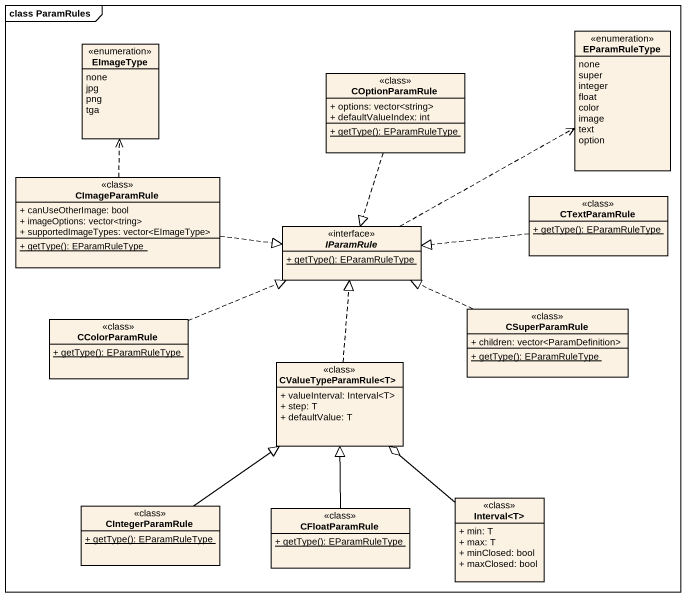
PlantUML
@startuml
mainframe class ParamRules
hide circle
hide empty members
skinparam classAttributeIconSize 0
enum EImageType {
  none
  jpg
  png
  tga
}
enum EParamRuleType {
  none
  super
  integer
  float
  color
  image
  text
  option
}
class COptionParamRule <<class>> {
  + options: vector<string>
  + defaultValueIndex: int
  {static} + getType(): EParamRuleType
}
class CImageParamRule <<class>> {
  + canUseOtherImage: bool
  + imageOptions: vector<tring>
  + supportedImageTypes: vector<EImageType>
  {static} + getType(): EParamRuleType
}
class CTextParamRule <<class>> {
  {static} + getType(): EParamRuleType
}
interface IParamRule {
  {static} + getType(): EParamRuleType
}
class CColorParamRule <<class>> {
  {static} + getType(): EParamRuleType
}
class CSuperParamRule <<class>> {
  + children: vector<ParamDefinition>
  {static} + getType(): EParamRuleType
}
class "CValueTypeParamRule<T>" as CValueTypeParamRule_T <<class>> {
  + valueInterval: Interval<T>
  + step: T
  + defaultValue: T
}
class CIntegerParamRule <<class>> {
  {static} + getType(): EParamRuleType
}
class CFloatParamRule <<class>> {
  {static} + getType(): EParamRuleType
}
class "Interval<T>" as Interval_T <<class>> {
  + min: T
  + max: T
  + minClosed: bool
  + maxClosed: bool
}
COptionParamRule ..|> IParamRule
CImageParamRule .up.> EImageType
CImageParamRule .right.|> IParamRule
CTextParamRule .left.|> IParamRule
IParamRule .right.> EParamRuleType
CColorParamRule .right.|> IParamRule
CSuperParamRule .left.|> IParamRule
CValueTypeParamRule_T .up.|> IParamRule
CIntegerParamRule -up-|> CValueTypeParamRule_T
CFloatParamRule -up-|> CValueTypeParamRule_T
Interval_T -up-o CValueTypeParamRule_T
@enduml
